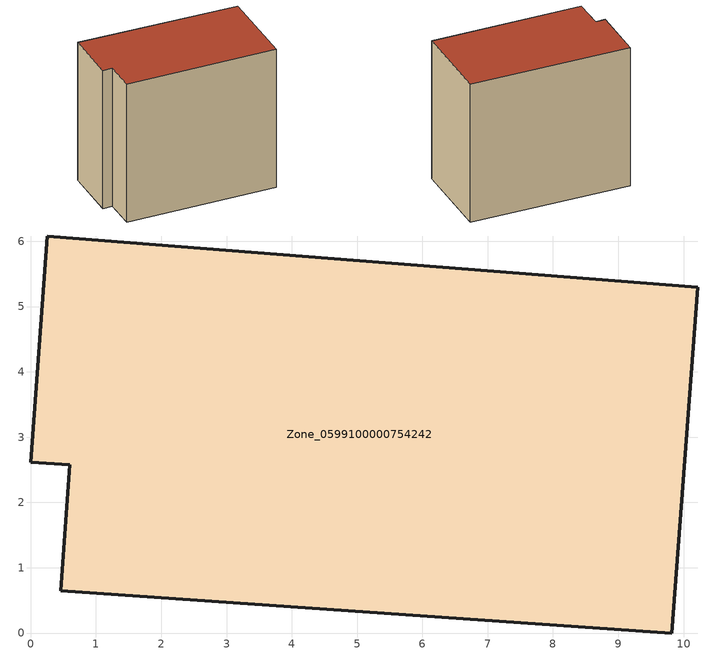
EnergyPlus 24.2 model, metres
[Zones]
Zone_0599100000754242
 floor ground (C_G): 0.46,0.65 0.6,2.58 0,2.62 0.26,6.08 10.22,5.29 9.82,0 z0
 wall outside (C_F): 0.6,2.58 0.46,0.65 9.82,0 10.22,5.29 0.26,6.08 0,2.62 0.6,2.58 z0:9.11
 roof outside (C_R): 0.26,6.08 0,2.62 0.6,2.58 0.46,0.65 9.82,0 10.22,5.29 z9.11
[BUILDING]
Pand.0599100000754242: North Axis=0; Terrain=City; Loads Convergence Tolerance Value=0.04; Temperature Convergence Tolerance Value=0.4; Solar Distribution=FullExterior; Maximum Number of Warmup Days=25; Minimum Number of Warmup Days=1
[Site:Location]
Rotterdam.The.Hague.AP_ZH_NLD Design_Conditions: Latitude=51.96; Longitude=4.45; Time Zone=1; Elevation=-4.5
[SITE:GROUNDTEMPERATURE:BUILDINGSURFACE]
18, 18, 18, 18, 18, 18, 18, 18, 18, 18, 18, 18
[MATERIAL] Thermal Absorptance=0.9; Solar Absorptance=0.7; Visible Absorptance=0.7
Name | Roughness | Thickness | Conductivity | Density | Specific Heat
G.TI.2006-2014 | MediumSmooth | 0.15 | 0.06 | 540 | 1210
F.TI.2006-2014 | Rough | 0.3 | 0.12 | 1920 | 840
R.TI.2006-2014 | MediumRough | 0.2 | 0.08 | 1500 | 1000
[CONSTRUCTION]
C_G: G.TI.2006-2014
C_F: F.TI.2006-2014
C_R: R.TI.2006-2014
[ZONE]
Zone_0599100000754242: Type=1; Multiplier=1; Ceiling Height=Autocalculate; Volume=Autocalculate; Floor Area=autocalculate; Part of Total Floor Area=Yes
[ZONEINFILTRATION:DESIGNFLOWRATE]
Infil_Zone_0599100000754242: Zone or ZoneList or Space or SpaceList=Zone_0599100000754242; Schedule=AlwaysOn; Design Flow Rate Calculation Method=Flow/Area; Flow Rate per Floor Area=0.0015; Constant Term Coefficient=1; Temperature Term Coefficient=0; Velocity Term Coefficient=0; Velocity Squared Term Coefficient=0
[HVACTEMPLATE:ZONE:IDEALLOADSAIRSYSTEM]
Zone_0599100000754242: Maximum Heating Supply Air Temperature=50; Minimum Cooling Supply Air Temperature=13; Maximum Heating Supply Air Humidity Ratio=0.0156; Minimum Cooling Supply Air Humidity Ratio=0.0077; Heating Limit=NoLimit; Cooling Limit=NoLimit; Dehumidification Control Type=ConstantSensibleHeatRatio; Cooling Sensible Heat Ratio=0.7; Dehumidification Setpoint=60; Humidification Control Type=None; Humidification Setpoint=30; Outdoor Air Method=None; Outdoor Air Flow Rate per Person=0.00944; Outdoor Air Flow Rate per Zone Floor Area=0; Outdoor Air Flow Rate per Zone=0; Demand Controlled Ventilation Type=None; Outdoor Air Economizer Type=NoEconomizer; Heat Recovery Type=None; Sensible Heat Recovery Effectiveness=0.7; Latent Heat Recovery Effectiveness=0.65
[ZONECONTROL:THERMOSTAT]
ThermostatControl_Zone_0599100000754242: Zone or ZoneList=Zone_0599100000754242; Control Type Schedule=DualSetpointControlType; Control 1=Thermostat_Zone_0599100000754242; Temperature Difference Between Cutout And Setpoint=0
[THERMOSTATSETPOINT:DUALSETPOINT]
Thermostat_Zone_0599100000754242: Heating Setpoint Temperature Schedule=HeatingSetpoint_Zone_0599100000754242; Cooling Setpoint Temperature Schedule=CoolingSetpoint_Zone_0599100000754242
[SCHEDULE:COMPACT]
HeatingSetpoint_Zone_0599100000754242: Through: 12/31, For: AllDays, Until: 24:00, 21
CoolingSetpoint_Zone_0599100000754242: Through: 12/31, For: AllDays, Until: 24:00, 24
DualSetpointControlType: Through: 12/31, For: AllDays, Until: 24:00, 4
AlwaysOn: Through: 12/31, For: AllDays, Until: 24:00, 1
